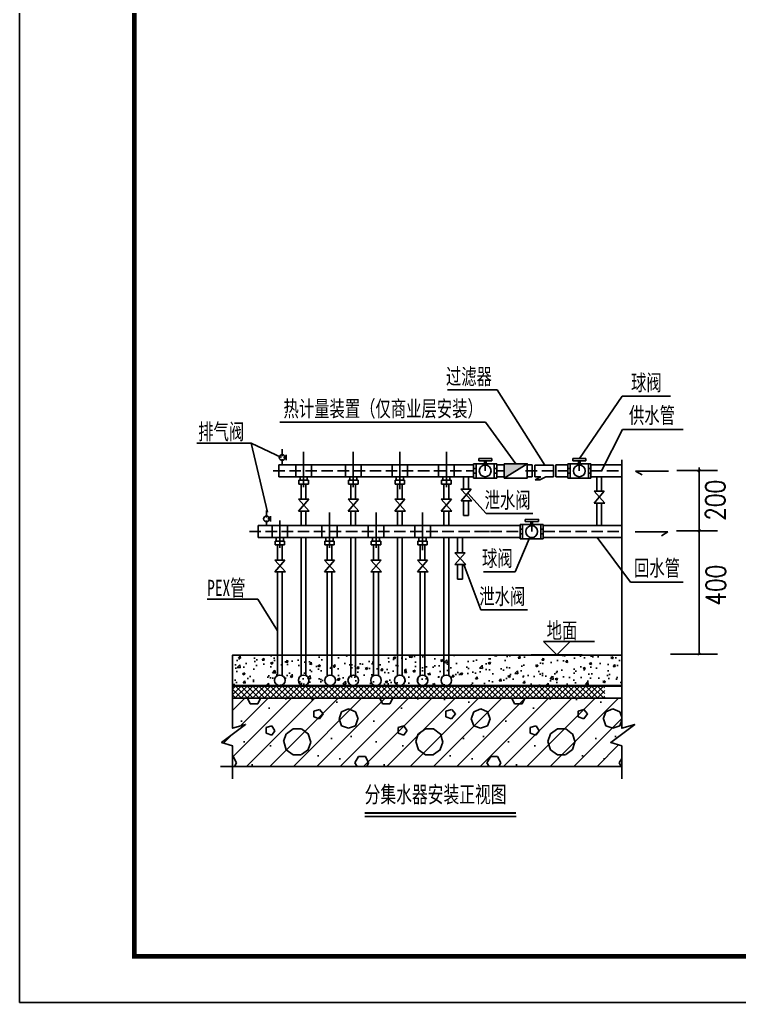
# Model space of a CAD drawing. Extents: x 57238 to 116638, y 270298 to 359907.
# Drawn here: x 57238 to 72915, y 270298 to 291692 of the extents above; entities that cross this region are included whole.
import ezdxf

# ---------------------------------------------------------------- set-up
doc = ezdxf.new("R2010")
doc.units = 0
doc.header["$LTSCALE"] = 1000
doc.header["$MEASUREMENT"] = 0
doc.linetypes.add('CONTINOUS', pattern=[0])
doc.linetypes.add('DASH', pattern=[0.35, 0.25, -0.1])
for name, color, linetype in [('TEL_TEXT', 7, 'Continuous'), ('TH_TITLE', 7, 'Continuous'), ('TK', 126, 'Continuous'), ('地暖层', 1, 'Continuous'), ('标注', 4, 'Continuous')]:
    doc.layers.add(name, color=color, linetype=linetype)
doc.styles.add('DIM_FONT', font='SIMPLEX', dxfattribs={"width": 0.7, "bigfont": 'GBCBIG'})
doc.styles.add('ST64F', font='simhei.ttf', dxfattribs={"height": 600})

# ---------------------------------------------------------------- blocks, each defined once
blk = doc.blocks.new('给排水-BGAO')
at = {"color": 1, "linetype": 'CONTINOUS'}
for p, q in [((2.320765243997243, 2.5), (11.92076524399738, 2.5)), ((9.569912325431801, 0), (0, 0))]:
    blk.add_line(p, q, dxfattribs=at)
at = {"color": 1, "linetype": 'Continuous'}
for q in [(2.320765243997243, 2.5), (7.320765243997243, 2.5)]:
    blk.add_line((4.820765243997243, 0), q, dxfattribs=at)
blk = doc.blocks.new('fefefew')
h = blk.add_hatch()
h.set_pattern_fill('AN33C', color=256, scale=719.6365471357617, style=0)
h.set_pattern_definition([(49.99999999999999, (1182591.440156215, 64187.87486357469), (516.1666412047721, -45.15872974427199), [53.97274103518212, -593.7001513870032]), (355, (1182591.440156215, 64187.87486357469), (-99.85053063174145, 541.3049498785575), [43.1781928281457, -474.9601211096027]), (100.4513999999999, (1182634.454041627, 64184.1116393932), (416.3164939423228, 496.1458915076054), [45.86977024537695, -504.5674885311483]), (46.1842, (1182591.440156215, 64331.80217300187), (768.0256631945083, -119.1135319570492), [80.9591115527732, -890.550227080505]), (96.63559999999998, (1182655.4422883, 64321.87600517896), (672.6174421576379, 701.0108211180335), [68.80465752697354, -756.8511118977681]), (351.1842, (1182591.440156215, 64331.80217300187), (672.6168949351584, 701.0113464706196), [64.76728924221858, -712.4401816644042]), (21, (1182663.403810928, 64295.82034564501), (429.556129947516, -289.739268290035), [53.97274103518169, -593.7001513869966]), (326.0000000000001, (1182663.403810928, 64295.82034564501), (175.0986053292389, 521.8444745728592), [43.17819282814569, -474.9601211096026]), (71.4514, (1182699.200139731, 64271.67538375215), (604.654911257717, 232.1047329983322), [45.8697702453774, -504.5674885311553]), (37.49999999999999, (1182591.440156215, 64187.87486357469), (8.750676294205466, 239.5625835338819), [0, -469.2030287325167, 0, -482.1564865809603, 0, -476.7592124774421]), (7.499999999999998, (1182591.440156215, 64187.87486357469), (189.3144535814698, 283.8330824889266), [0, -274.901161005861, 0, -458.4084805254802, 0, -181.7082281517798]), (327.5, (1182430.961206204, 64187.87486357469), (384.158134750713, -16.23131001601903), [0, -179.9091367839404, 0, -561.316506765894, 0, -744.8238262855133]), (317.5, (1182358.99755149, 64187.87486357469), (419.6820812428863, 72.03920383671549), [0, -233.8818778191225, 0, -372.7717314163246, 0, -528.9328621447848])])
h.paths.add_polyline_path([(1404768.148439807, 206149.8514356553), (1413245.737471191, 206149.8514356553), (1413245.737471191, 206814.9649146303), (1404768.148439807, 206814.9649146303)])
h = blk.add_hatch()
h.set_pattern_fill('ANSI37', color=256, scale=719.6365471357617, style=0)
h.set_pattern_definition([(45, (1494759.504352826, 248049.998661536), (-63.60748530867119, 63.60748530867119), []), (135, (1494759.504352826, 248049.998661536), (-63.60748530867121, -63.60748530867117), [])])
h.paths.add_polyline_path([(1404768.148439807, 205875.1465525852), (1412875.671609543, 205875.1465525852), (1412875.671609543, 206139.0718908679), (1404768.148439807, 206139.0718908679)])
h = blk.add_hatch()
h.set_pattern_fill('AN32C', color=256, scale=2878.546188543047, angle=-1.272221872585407e-14, style=0)
h.set_pattern_definition([(360, (1427891.886053736, 217659.5054828988), (1439.273094271524, 2878.546188543046), [0, -2878.546188543047]), (360, (1426207.936533438, 217270.9017474458), (1439.273094271524, 2878.546188543046), [0, -2878.546188543047]), (360, (1427143.464044715, 217242.1162855599), (1439.273094271524, 2878.546188543046), [0, -2878.546188543047]), (360, (1428165.347941648, 218091.2874111805), (1439.273094271524, 2878.546188543046), [0, -2878.546188543047]), (360, (1426970.751273402, 217098.188976133), (1439.273094271524, 2878.546188543046), [0, -2878.546188543047]), (360, (1428453.202560502, 219904.7715099624), (1439.273094271524, 2878.546188543046), [0, -2878.546188543047]), (360, (1427575.245972996, 219674.4878148788), (1439.273094271524, 2878.546188543046), [0, -2878.546188543047]), (360, (1428035.813363163, 219314.6695413107), (1439.273094271524, 2878.546188543046), [0, -2878.546188543047]), (360, (1425689.7982195, 219257.0986175399), (1439.273094271524, 2878.546188543046), [0, -2878.546188543047]), (360, (1427100.285851886, 219127.5640390559), (1439.273094271524, 2878.546188543046), [0, -2878.546188543047]), (360, (1426553.362076063, 218393.5347609773), (1439.273094271524, 2878.546188543046), [0, -2878.546188543047]), (360, (1426582.147537949, 217314.0799402736), (1439.273094271524, 2878.546188543046), [0, -2878.546188543047]), (360, (1427661.602358653, 217198.9380927321), (1439.273094271524, 2878.546188543046), [0, -2878.546188543047]), (360, (1428453.202560502, 218465.4984156906), (1439.273094271524, 2878.546188543046), [0, -2878.546188543047]), (360, (1425761.761874214, 218019.3237564668), (1439.273094271524, 2878.546188543046), [0, -2878.546188543047]), (360, (1426006.43830024, 218508.6766085189), (1439.273094271524, 2878.546188543046), [0, -2878.546188543047]), (360, (1427129.071313772, 218307.1783753207), (1439.273094271524, 2878.546188543046), [0, -2878.546188543047]), (360, (1426726.074847376, 217889.7891779819), (1439.273094271524, 2878.546188543046), [0, -2878.546188543047]), (360, (1426495.791152292, 218839.7094202011), (1439.273094271524, 2878.546188543046), [0, -2878.546188543047]), (360, (1426855.60942586, 219919.1642409048), (1439.273094271524, 2878.546188543046), [0, -2878.546188543047]), (360, (1425876.903721756, 217414.8290568727), (1439.273094271524, 2878.546188543046), [0, -2878.546188543047]), (360, (1427460.104125454, 219329.0622722537), (1439.273094271524, 2878.546188543046), [0, -2878.546188543047]), (360, (1426121.580147782, 219372.240465082), (1439.273094271524, 2878.546188543046), [0, -2878.546188543047]), (360, (1425891.296452699, 219746.4514695925), (1439.273094271524, 2878.546188543046), [0, -2878.546188543047]), (130.6012939999999, (1428276.377584461, 219003.5124002096), (-7196.365404355378, 8635.63861795532), [126.3756331116667, -52951.39254783969]), (18.43494879999996, (1428070.767146534, 219058.3418541618), (7196.365472126043, 2878.546176408), [130.0394754859075, -18075.48507755882]), (90, (1428070.767146534, 218934.9755971625), (1439.273094271525, 2878.546188543046), [123.3662569988557, -5633.725947374465]), (161.565051, (1428194.133403533, 218893.8534923063), (-7196.365534900121, 2878.54598306176), [130.039475485903, -18075.48507755823]), (53.1301023, (1428194.133403533, 218893.8534923063), (1439.273096992327, 2878.546187182645), [137.0736348795407, -14255.65716390838]), (135, (1428303.792311437, 217427.165930127), (-1439.273275045935, 2878.546000523197), [116.3108251488892, -8025.447223127973]), (44.99999999999999, (1428139.303949582, 217427.165930127), (1439.273091856379, 2878.546183712754), [116.3108251488892, -8025.447223127973]), (135, (1428221.548130509, 217344.9215477018), (-1439.273275045935, 2878.546000523197), [116.3108251488892, -8025.447223127973]), (44.99999999999999, (1428221.548130509, 217344.9215477018), (1439.273091856379, 2878.546183712754), [116.3108251488892, -8025.447223127973]), (116.5650509999999, (1426919.348786259, 219359.903850896), (-0.0002139256619051555, 5757.09225479076), [153.2529642996351, -3065.059285992678]), (180, (1426850.812040783, 219496.9774569904), (-1439.273094271523, 2878.546188543046), [164.4883618554489, -2714.05771154575]), (63.43494879999997, (1426617.786818309, 219359.903850896), (2.303209587066919e-06, 5757.092370650009), [153.2529642996371, -3065.059285992741]), (116.5650509999999, (1426686.323563786, 219222.8302160173), (-0.0002139256619051555, 5757.09225479076), [153.2529642996351, -3065.059285992678]), (360, (1426686.323563786, 219222.8302160173), (1439.273094271524, 2878.546188543046), [164.4883618554489, -2714.05771154575]), (63.43494879999997, (1426850.812040783, 219222.8302160173), (2.303209587066919e-06, 5757.092370650009), [153.2529642996371, -3065.059285992741]), (107.102728, (1428002.230314702, 218386.6812303571), (-4317.819127618015, 14392.73099803415), [186.4402990165809, -78118.48157462326]), (143.972626, (1427947.40086075, 218564.8767973811), (-27346.1884832766, 20149.82332521324), [186.4402990165875, -38966.01906899684]), (180, (1427796.619876775, 218674.535705284), (-1439.273094271523, 2878.546188543046), [178.1957109506721, -2700.350362450527]), (36.02737329999994, (1427467.64318185, 218564.8767973811), (27346.18862786839, 20149.82313079554), [186.4402990165876, -38966.01906899685]), (71.56505109999996, (1427412.813727898, 218400.3885794521), (4317.819311049463, 14392.73093614026), [173.3859481242354, -18032.13848977864]), (107.102728, (1427467.64318185, 218222.1927533599), (-4317.819127618015, 14392.73099803415), [186.4402990165809, -78118.48157462326]), (143.972626, (1427618.424165824, 218112.5339605978), (-27346.1884832766, 20149.82332521324), [186.4402990165875, -38966.01906899684]), (360, (1427618.424165824, 218112.5339605978), (1439.273094271524, 2878.546188543046), [178.1957109506721, -2700.350362450527]), (36.02737329999994, (1427796.619876775, 218112.5339605978), (27346.18862786839, 20149.82313079554), [186.4402990165876, -38966.01906899685]), (71.56505109999996, (1427947.40086075, 218222.1927533599), (4317.819311049463, 14392.73093614026), [173.3859481242354, -18032.13848977864]), (150.255118, (1428029.645041678, 219730.0026218926), (-4317.819293034061, 2878.546152873155), [110.512281706688, -23097.06889168014]), (90, (1427933.693511655, 219675.1731967262), (1439.273094271525, 2878.546188543046), [109.6589079036326, -5647.433296469688]), (29.7448813, (1427933.693511655, 219675.1731967262), (4317.819285357376, 2878.546175099376), [110.5122817066852, -23097.06889167969]), (116.5650509999999, (1427357.984273946, 217687.6055629367), (-0.0002139256619051555, 5757.09225479076), [153.2529642996351, -3065.059285992678]), (168.690067, (1427289.447470899, 217824.6793417439), (-12953.45787216697, 2878.546119133899), [139.7882190771844, -29215.73545550913]), (41.18592509999996, (1427042.714928116, 217756.1425962678), (35981.82724709609, 31664.00789187454), [145.7112596420363, -61053.01761730055]), (90, (1427042.714928116, 217619.0688174611), (1439.273094271525, 2878.546188543046), [137.0736348795407, -5620.01859827924]), (138.814074, (1427152.373836019, 217523.1173737941), (-35981.82682554045, 31664.00837042269), [145.71125964204, -61053.01761730196]), (16.69924419999997, (1427152.373836019, 217523.1173737941), (47496.01202933415, 14392.73087468049), [143.1090826730544, -59962.6991632811]), (60.94539589999997, (1427289.447470899, 217564.2394210801), (1439.273099771694, 2878.546179856236), [141.1259370619241, -59131.7665063132]), (109.9831059999999, (1426151.736373362, 218893.8534923063), (-7196.36550994036, 20149.82329803748), [160.4405789905789, -67224.59761716743]), (155.556045, (1426096.906976982, 219044.6345050663), (-18710.55031432107, 8635.638394154998), [165.6266829457046, -69397.58334943614]), (24.44395469999999, (1425795.345009032, 219044.6345050663), (18710.5502523336, 8635.63853203464), [165.6266829457038, -69397.58334943574]), (70.01689339999996, (1425740.515612651, 218893.8534923063), (7196.365504529722, 20149.82330137517), [160.4405789905816, -67224.59761716878]), (109.9831059999999, (1425795.345009032, 218743.0725083307), (-7196.36550994036, 20149.82329803748), [160.4405789905789, -67224.59761716743]), (160.016893, (1425946.126136934, 218688.2430543794), (-7196.36550714842, 2878.546068886084), [160.4405789905816, -33532.07804412898]), (19.98310649999997, (1425946.126136934, 218688.2430543794), (7196.365463407853, 2878.546195452655), [160.4405789905816, -33532.07804412898]), (70.01689339999996, (1426096.906976982, 218743.0725083307), (7196.365504529722, 20149.82330137517), [160.4405789905816, -67224.59761716878]), (122.005383, (1427220.910639066, 218633.4136004273), (-1439.273292514446, 2878.546049733709), [129.315002981175, -27026.83539278188]), (18.43494879999996, (1427029.007579021, 218701.9504322598), (7196.365472126043, 2878.546176408), [130.0394754859075, -18075.48507755882]), (90, (1427029.007579021, 218578.5841464756), (1439.273094271525, 2878.546188543046), [123.3662569988557, -5633.725947374465]), (161.565051, (1427152.373836019, 218537.4620704043), (-7196.365534900121, 2878.54598306176), [130.039475485903, -18075.48507755823]), (54.46232219999996, (1427152.373836019, 218537.4620704043), (10074.91165366849, 14392.73093286707), [117.9151828670737, -49406.46579519585]), (116.5650509999999, (1426384.761595836, 217934.338134506), (-0.0002139256619051555, 5757.09225479076), [153.2529642996351, -3065.059285992678]), (180, (1426316.22485036, 218071.4119133127), (-1439.273094271523, 2878.546188543046), [150.780983974764, -2727.765060640974]), (59.0362434, (1426083.199627886, 217934.338134506), (1439.273098956509, 2878.546174571434), [159.8539600628184, -33409.47212632036]), (120.963756, (1426165.443722458, 217797.2646435529), (-1439.273290962413, 2878.546056353488), [159.8539600628183, -33409.47212632035]), (360, (1426165.443722458, 217797.2646435529), (1439.273094271524, 2878.546188543046), [150.780983974764, -2727.765060640974]), (63.43494879999997, (1426316.22485036, 217797.2646435529), (2.303209587066919e-06, 5757.092370650009), [153.2529642996371, -3065.059285992741])])
h.paths.add_polyline_path([(1404768.148439807, 205875.1465525856), (1413245.737471191, 205875.1465525856), (1413245.737471191, 205222.9180432321), (1413530.382963168, 205306.0026137837), (1413008.574287899, 204913.020704124), (1413245.737471191, 204835.3148459153), (1413245.737471191, 204387.4957534488), (1404768.148439807, 204387.4957534488), (1404768.148439807, 204835.3148459153), (1404530.985256514, 204913.020704124), (1405052.793931783, 205306.0026137837), (1404768.148439807, 205222.9180432321)])
h = blk.add_hatch()
h.set_pattern_fill('ANSI31', color=256, scale=2878.546188543047, angle=-1.272221872585407e-14, style=0)
h.set_pattern_definition([(44.99999999999999, (1427042.714928116, 218537.4620704043), (-254.4299412346848, 254.4299412346848), [])])
h.paths.add_polyline_path([(1404768.148439807, 205875.1465525856), (1413245.737471191, 205875.1465525856), (1413245.737471191, 205222.9180432321), (1413530.382963168, 205306.0026137837), (1413008.574287899, 204913.020704124), (1413245.737471191, 204835.3148459153), (1413245.737471191, 204387.4957534488), (1404768.148439807, 204387.4957534488), (1404768.148439807, 204835.3148459153), (1404530.985256514, 204913.020704124), (1405052.793931783, 205306.0026137837), (1404768.148439807, 205222.9180432321)])
at = {"layer": '地暖层'}
blk.add_hatch(color=2, dxfattribs=at).paths.add_polyline_path([(1410686.43382679, 210669.4091275827), (1411187.991760176, 210980.2921159455), (1410686.43382679, 210980.2921159455)])
for p, q in [((1410535.521655109, 212585.9080522778), (1409452.177251877, 212585.9080522778)), ((1410535.521655109, 212585.9080522778), (1411573.239383901, 210948.1528066728)), ((1413252.82478967, 212452.9424143402), (1412325.463288571, 211091.384890651)), ((1414311.040878571, 212452.9424143402), (1413252.82478967, 212452.9424143402)), ((1410277.029106107, 211885.6976012074), (1405797.134148013, 211885.6976012074)), ((1410277.029106107, 211885.6976012074), (1410937.212793483, 210980.2921159457)), ((1412808.191597127, 210824.8506217646), (1413259.925720206, 211729.2956033762)), ((1413259.925720206, 211729.2956033762), (1414586.759757913, 211729.2956033762)), ((1403992.908760687, 211430.4816066142), (1405176.016353885, 211430.4816066142)), ((1405176.016353885, 211430.4816066142), (1405529.032752252, 209928.5238224211)), ((1405176.016353885, 211430.4816066142), (1405836.60115298, 211117.9292509654)), ((1405850.043819483, 211299.5827526877), (1405850.043819483, 211145.0032502297)), ((1405937.71149149, 211172.9435894458), (1405937.71149149, 211054.8627363684)), ((1406317.042297312, 210471.5404774217), (1406317.042297312, 211241.8677194729)), ((1407398.086075508, 210471.5404774217), (1407398.086075508, 211241.8677194729)), ((1408411.979128226, 210471.5404774217), (1408411.979128226, 211241.8677194729)), ((1409425.872180938, 210471.5404774217), (1409425.872180938, 211241.8677194729)), ((1405780.772926027, 210954.3852002489), (1405780.772926027, 210695.3160432799)), ((1405780.772926027, 210954.3852002489), (1410021.107562436, 210954.3852002489)), ((1405850.043819483, 211083.0081267863), (1405850.043819483, 210960.4356741238)), ((1405937.71149149, 211113.9025901392), (1405880.315449311, 211113.9025901392)), ((1406147.408240636, 210694.1874379978), (1406147.408240636, 210954.3852002489)), ((1406486.676353987, 210694.1874379978), (1406486.676353987, 210954.3852002489)), ((1407228.452018833, 210694.1874379978), (1407228.452018833, 210954.3852002489)), ((1407567.720132184, 210694.1874379978), (1407567.720132184, 210954.3852002489)), ((1408242.345071551, 210694.1874379978), (1408242.345071551, 210954.3852002489)), ((1408581.613184902, 210694.1874379978), (1408581.613184902, 210954.3852002489)), ((1409256.238124263, 210694.1874379978), (1409256.238124263, 210954.3852002489)), ((1409595.506237614, 210694.1874379978), (1409595.506237614, 210954.3852002489)), ((1410019.402376113, 210954.3852002489), (1410021.107562436, 210954.3852002489)), ((1410021.107562436, 210980.2171742842), (1410522.665495822, 210980.2171742842)), ((1410021.107562436, 210669.3341859214), (1410021.107562436, 210980.2171742842)), ((1410072.921393829, 210669.3341859214), (1410072.921393829, 210980.2171742842)), ((1410132.16324552, 211042.3213098313), (1410132.16324552, 211091.384890651)), ((1410132.16324552, 211091.384890651), (1410416.956524139, 211091.384890651)), ((1410416.956524139, 211042.3213098313), (1410132.16324552, 211042.3213098313)), ((1410254.802098531, 210952.400505276), (1410254.802098531, 211042.3213098313)), ((1410271.886529128, 210824.8506217646), (1410271.886529128, 211042.3213098313)), ((1410291.106513551, 210952.0964009933), (1410291.106513551, 211042.3213098313)), ((1410416.956524139, 211091.384890651), (1410416.956524139, 211042.3213098313)), ((1410470.851664428, 210669.3341859214), (1410470.851664428, 210980.2171742842)), ((1410522.665495822, 210669.3341859214), (1410522.665495822, 210980.2171742842)), ((1410522.665495822, 210954.3852002489), (1410686.43382679, 210954.3852002489)), ((1411187.991760176, 210954.3852002489), (1411296.384250137, 210954.3852002487)), ((1411296.384250136, 210954.3852002489), (1411296.384250137, 210695.3160432802)), ((1411809.193135777, 210695.3160432799), (1411809.193135777, 210954.3852002489)), ((1411809.193135777, 210954.3852002489), (1412072.010966177, 210954.3852002489)), ((1412070.305779855, 210954.3852002489), (1412072.010966177, 210954.3852002489)), ((1412072.010966177, 210980.2171742842), (1412573.568899563, 210980.2171742842)), ((1412072.010966177, 210669.3341859214), (1412072.010966177, 210980.2171742842)), ((1412123.824797571, 210669.3341859214), (1412123.824797571, 210980.2171742842)), ((1412183.066649262, 211042.3213098313), (1412183.066649262, 211091.384890651)), ((1412183.066649262, 211091.384890651), (1412467.85992788, 211091.384890651)), ((1412467.85992788, 211042.3213098313), (1412183.066649262, 211042.3213098313)), ((1412305.705502273, 210952.400505276), (1412305.705502273, 211042.3213098313)), ((1412322.78993287, 210824.8506217646), (1412322.78993287, 211042.3213098313)), ((1412342.009917293, 210952.0964009933), (1412342.009917293, 211042.3213098313)), ((1412467.85992788, 211091.384890651), (1412467.85992788, 211042.3213098313)), ((1412521.75506817, 210669.3341859214), (1412521.75506817, 210980.2171742842)), ((1412573.568899563, 210669.3341859214), (1412573.568899563, 210980.2171742842)), ((1412573.568899563, 210954.3852002489), (1413245.737471191, 210954.3852002489)), ((1413245.737471191, 211063.7106833689), (1413245.737471191, 205222.9180432321)), ((1406317.042297312, 210535.7505116731), (1406317.042297312, 210824.8506217646)), ((1407398.086075508, 210535.7505116731), (1407398.086075508, 210824.8506217646)), ((1408411.979128226, 210429.0314756379), (1408411.979128226, 210824.8506217646)), ((1410019.402376113, 210824.8506217646), (1410021.107562436, 210824.8506217646)), ((1410021.107562436, 210876.5895114966), (1410072.921393829, 210876.5895114966)), ((1410021.107562436, 210772.9618487091), (1410072.921393829, 210772.9618487091)), ((1410470.851664428, 210876.5895114966), (1410522.665495822, 210876.5895114966)), ((1410470.851664428, 210772.9618487091), (1410522.665495822, 210772.9618487091)), ((1411187.991760176, 210824.8506217646), (1411376.127443212, 210824.8506217646)), ((1411350.857938397, 210948.1528066728), (1411350.857938397, 210697.869773618)), ((1411758.610406533, 210948.1528066728), (1411350.857938397, 210948.1528066728)), ((1411758.610406533, 210697.869773618), (1411758.610406533, 210948.1528066728)), ((1412070.305779855, 210824.8506217646), (1412072.010966177, 210824.8506217646)), ((1412072.010966177, 210876.5895114966), (1412123.824797571, 210876.5895114966)), ((1412072.010966177, 210772.9618487091), (1412123.824797571, 210772.9618487091)), ((1412521.75506817, 210876.5895114966), (1412573.568899563, 210876.5895114966)), ((1412521.75506817, 210772.9618487091), (1412573.568899563, 210772.9618487091)), ((1413546.0641309, 210820.4157150123), (1413903.989213742, 210820.4157150123)), ((1414261.914296583, 210820.4157150123), (1413546.0641309, 210820.4157150123)), ((1413546.0641309, 210820.4157150123), (1413725.026672321, 210820.4157150123)), ((1413546.0641309, 210820.4157150123), (1413689.234172271, 210736.7802521303)), ((1415330.76370796, 210830.3531770018), (1414443.946552732, 210830.3531770018)), ((1414930.212268111, 210897.8740258013), (1414930.212268111, 206836.1605096879)), ((1405780.772926027, 210695.3160432799), (1410021.107562436, 210695.3160432799)), ((1406213.414634524, 210620.4740191997), (1406420.6699601, 210620.4740191997)), ((1406213.414634524, 210535.7505116731), (1406213.414634524, 210620.4740191997)), ((1406213.414634524, 210535.7505116731), (1406420.6699601, 210535.7505116731)), ((1406239.321550221, 210620.4740191997), (1406239.321550221, 210695.3160432799)), ((1406265.228465918, 210205.9902953225), (1406265.228465918, 210535.7505116731)), ((1406368.856128705, 210205.9902953225), (1406368.856128705, 210535.7505116731)), ((1406394.763044402, 210620.4740191997), (1406394.763044402, 210695.3160432799)), ((1406420.6699601, 210535.7505116731), (1406420.6699601, 210620.4740191997)), ((1407294.458412721, 210620.4740191997), (1407501.713738296, 210620.4740191997)), ((1407294.458412721, 210535.7505116731), (1407294.458412721, 210620.4740191997)), ((1407294.458412721, 210535.7505116731), (1407501.713738296, 210535.7505116731)), ((1407320.365328417, 210620.4740191997), (1407320.365328417, 210695.3160432799)), ((1407346.272244114, 210205.9902953225), (1407346.272244114, 210535.7505116731)), ((1407449.899906902, 210205.9902953225), (1407449.899906902, 210535.7505116731)), ((1407475.806822599, 210620.4740191997), (1407475.806822599, 210695.3160432799)), ((1407501.713738296, 210535.7505116731), (1407501.713738296, 210620.4740191997)), ((1408308.351465439, 210535.7505116731), (1408308.351465439, 210620.4740191997)), ((1408308.351465439, 210620.4740191997), (1408515.606791014, 210620.4740191997)), ((1408308.351465439, 210535.7505116731), (1408515.606791014, 210535.7505116731)), ((1408334.258381136, 210620.4740191997), (1408334.258381136, 210695.3160432799)), ((1408360.165296833, 210205.9902953225), (1408360.165296833, 210535.7505116731)), ((1408463.79295962, 210205.9902953225), (1408463.79295962, 210535.7505116731)), ((1408489.699875317, 210620.4740191997), (1408489.699875317, 210695.3160432799)), ((1408515.606791014, 210535.7505116731), (1408515.606791014, 210620.4740191997)), ((1409322.244518151, 210535.7505116731), (1409322.244518151, 210620.4740191997)), ((1409322.244518151, 210620.4740191997), (1409529.499843726, 210620.4740191997)), ((1409322.244518151, 210535.7505116731), (1409529.499843726, 210535.7505116731)), ((1409348.151433848, 210620.4740191997), (1409348.151433848, 210695.3160432799)), ((1409374.058349544, 210205.9902953225), (1409374.058349544, 210535.7505116731)), ((1409477.686012332, 210205.9902953225), (1409477.686012332, 210535.7505116731)), ((1409503.592928029, 210620.4740191997), (1409503.592928029, 210695.3160432799)), ((1409529.499843726, 210535.7505116731), (1409529.499843726, 210620.4740191997)), ((1409803.17775271, 210427.8589601899), (1409803.17775271, 210695.3160432799)), ((1409906.805415498, 210427.8589601899), (1409906.805415498, 210695.3160432799)), ((1410019.402376113, 210695.3160432799), (1410021.107562436, 210695.3160432799)), ((1410021.107562436, 210669.3341859214), (1410522.665495822, 210669.3341859214)), ((1410522.665495822, 210695.3160432799), (1410686.43382679, 210695.3160432799)), ((1411187.991760176, 210695.3160432799), (1411296.384250137, 210695.3160432802)), ((1411350.857938397, 210697.869773618), (1411487.30082912, 210697.869773618)), ((1411487.30082912, 210697.869773618), (1411358.568528941, 210628.120518108)), ((1411358.568528941, 210628.120518108), (1411463.643178235, 210628.120518108)), ((1411463.643178235, 210628.120518108), (1411592.375478413, 210697.869773618)), ((1411591.694216644, 210697.869773618), (1411757.929144764, 210697.869773618)), ((1411809.193135777, 210695.3160432799), (1412072.010966177, 210695.3160432799)), ((1412070.305779855, 210695.3160432799), (1412072.010966177, 210695.3160432799)), ((1412072.010966177, 210669.3341859214), (1412573.568899563, 210669.3341859214)), ((1412573.568899563, 210695.3160432799), (1413245.737471191, 210695.3160432799)), ((1412704.563934339, 210380.3500380859), (1412704.563934339, 210695.3160432799)), ((1412808.191597127, 210380.3500380859), (1412808.191597127, 210695.3160432799)), ((1409978.22928699, 210169.0696886977), (1409745.041112662, 210427.8589601899)), ((1409745.041112662, 210427.8589601899), (1409965.891308105, 210427.8589601899)), ((1409965.891308105, 210427.8589601899), (1409745.657947644, 210169.0696886977)), ((1412879.61546862, 210121.5607665939), (1412646.427294291, 210380.3500380859)), ((1412646.427294291, 210380.3500380859), (1412867.277489735, 210380.3500380859)), ((1412867.277489735, 210380.3500380859), (1412647.044129273, 210121.5607665939)), ((1406440.280000198, 209947.2010238302), (1406207.09182587, 210205.9902953225)), ((1406207.09182587, 210205.9902953225), (1406427.942021313, 210205.9902953225)), ((1406427.942021313, 210205.9902953225), (1406207.708660852, 209947.2010238302)), ((1407521.323778394, 209947.2010238302), (1407288.135604066, 210205.9902953225)), ((1407288.135604066, 210205.9902953225), (1407508.98579951, 210205.9902953225)), ((1407508.98579951, 210205.9902953225), (1407288.752439048, 209947.2010238302)), ((1408535.216831113, 209947.2010238302), (1408302.028656784, 210205.9902953225)), ((1408302.028656784, 210205.9902953225), (1408522.878852228, 210205.9902953225)), ((1408522.878852228, 210205.9902953225), (1408302.645491767, 209947.2010238302)), ((1409549.109883825, 209947.2010238302), (1409315.921709496, 210205.9902953225)), ((1409315.921709496, 210205.9902953225), (1409536.77190494, 210205.9902953225)), ((1409536.77190494, 210205.9902953225), (1409316.538544478, 209947.2010238302)), ((1409745.657947644, 210169.0696886977), (1409978.22928699, 210169.0696886977)), ((1409803.17775271, 209853.9393009859), (1409803.17775271, 210169.0696886977)), ((1409906.805415498, 209853.9393009859), (1409906.805415498, 210169.0696886977)), ((1412647.044129273, 210121.5607665939), (1412879.61546862, 210121.5607665939)), ((1412704.563934339, 209632.0706361182), (1412704.563934339, 210121.5607665939)), ((1412808.191597127, 209632.0706361182), (1412808.191597127, 210121.5607665939)), ((1405509.275573153, 209964.3407495621), (1405509.275573153, 209809.7612471046)), ((1406207.708660852, 209947.2010238302), (1406440.280000198, 209947.2010238302)), ((1406265.228465918, 209632.0706361182), (1406265.228465918, 209947.2010238302)), ((1406368.856128705, 209632.0706361182), (1406368.856128705, 209947.2010238302)), ((1406879.947761571, 209149.2259132912), (1406879.947761571, 209919.553155342)), ((1407288.752439048, 209947.2010238302), (1407521.323778394, 209947.2010238302)), ((1407346.272244114, 209632.0706361182), (1407346.272244114, 209947.2010238302)), ((1407449.899906902, 209632.0706361182), (1407449.899906902, 209947.2010238302)), ((1407893.840814289, 209149.2259132912), (1407893.840814289, 209919.553155342)), ((1408302.645491767, 209947.2010238302), (1408535.216831113, 209947.2010238302)), ((1408360.165296833, 209632.0706361182), (1408360.165296833, 209947.2010238302)), ((1408463.79295962, 209632.0706361182), (1408463.79295962, 209947.2010238302)), ((1408907.733867001, 209149.2259132912), (1408907.733867001, 209919.553155342)), ((1409316.538544478, 209947.2010238302), (1409549.109883825, 209947.2010238302)), ((1409374.058349544, 209632.0706361182), (1409374.058349544, 209947.2010238302)), ((1409477.686012332, 209632.0706361182), (1409477.686012332, 209947.2010238302)), ((1411309.204525965, 209894.4160054448), (1410294.940573944, 209894.4160054448)), ((1405509.275573153, 209747.7661236609), (1405509.275573153, 209625.1936709986)), ((1405596.94324516, 209778.6605870136), (1405539.547202982, 209778.6605870136)), ((1405596.94324516, 209837.7015863204), (1405596.94324516, 209719.620733243)), ((1405798.903983374, 209149.2259132912), (1405798.903983374, 209744.0061643469)), ((1409803.17775271, 209853.9393009859), (1409906.805415498, 209853.9393009859)), ((1411145.885759225, 209769.145355384), (1411430.679157276, 209771.4029224753)), ((1411145.885759225, 209720.0817745641), (1411145.885759225, 209769.145355384)), ((1411430.679157276, 209722.3393416552), (1411145.885759225, 209720.0817745641)), ((1411268.524731668, 209630.1608828067), (1411268.524731668, 209720.0817745641)), ((1411285.609162265, 209502.5360576346), (1411285.609162265, 209721.1893668001)), ((1411304.829146688, 209629.8567785242), (1411304.829146688, 209720.0817745641)), ((1411430.679157276, 209771.4029224753), (1411430.679157276, 209722.3393416552)), ((1405328.506587604, 209373.0014791494), (1405328.506587604, 209632.0706361182)), ((1411034.830195572, 209632.0706361182), (1405328.506587604, 209632.0706361182)), ((1405629.269926698, 209371.8728738679), (1405629.269926698, 209632.0706361182)), ((1405798.903983374, 209213.4359475433), (1405798.903983374, 209502.5360576339)), ((1405968.53804005, 209371.8728738679), (1405968.53804005, 209632.0706361182)), ((1406710.313704895, 209371.8728738679), (1406710.313704895, 209632.0706361182)), ((1406879.947761571, 209213.4359475433), (1406879.947761571, 209502.5360576339)), ((1407049.581818246, 209371.8728738679), (1407049.581818246, 209632.0706361182)), ((1407724.206757613, 209371.8728738679), (1407724.206757613, 209632.0706361182)), ((1407893.840814289, 209213.4359475433), (1407893.840814289, 209502.5360576339)), ((1408063.474870964, 209371.8728738679), (1408063.474870964, 209632.0706361182)), ((1408738.099810325, 209371.8728738679), (1408738.099810325, 209632.0706361182)), ((1408907.733867001, 209101.2123684365), (1408907.733867001, 209502.5360576339)), ((1409077.367923676, 209371.8728738679), (1409077.367923676, 209632.0706361182)), ((1409952.543952259, 209632.0706361182), (1411034.830195572, 209632.0706361182)), ((1410196.073351986, 209502.5360576339), (1410367.102435817, 209502.5360576339)), ((1411034.830195572, 209347.0945634526), (1411034.830195572, 209657.977551815)), ((1411034.830195572, 209657.977551815), (1411536.388128959, 209657.977551815)), ((1411034.830195572, 209554.3498890275), (1411086.644026966, 209554.3498890275)), ((1411034.830195572, 209450.7222262403), (1411086.644026966, 209450.7222262403)), ((1411086.644026966, 209347.0945634526), (1411086.644026966, 209657.977551815)), ((1411484.574297565, 209347.0945634526), (1411484.574297565, 209657.977551815)), ((1411484.574297565, 209554.3498890275), (1411536.388128959, 209554.3498890275)), ((1411484.574297565, 209450.7222262403), (1411536.388128959, 209450.7222262403)), ((1411536.388128959, 209347.0945634526), (1411536.388128959, 209657.977551815)), ((1411536.388128959, 209632.0706361182), (1413245.737471191, 209632.0706361182)), ((1412704.563934339, 209632.0706361182), (1412808.191597127, 209632.0706361182)), ((1413537.921860669, 209495.0623866598), (1414253.772026351, 209495.0623866598)), ((1414253.772026351, 209495.0623866598), (1413895.84694351, 209495.0623866598)), ((1414253.772026351, 209495.0623866598), (1414074.809484931, 209495.0623866598)), ((1414253.772026351, 209495.0623866598), (1414110.60198498, 209411.4269237785)), ((1415330.76370796, 209522.7983609215), (1414438.256862217, 209522.7983609215)), ((1405328.506587604, 209373.0014791494), (1411034.830195572, 209373.0014791494)), ((1405695.276320587, 209213.4359475433), (1405695.276320587, 209298.1594550692)), ((1405695.276320587, 209298.1594550692), (1405902.531646162, 209298.1594550692)), ((1405721.183236283, 209298.1594550692), (1405721.183236283, 209373.0014791494)), ((1405876.624730465, 209298.1594550692), (1405876.624730465, 209373.0014791494)), ((1405902.531646162, 209213.4359475433), (1405902.531646162, 209298.1594550692)), ((1406265.228465918, 206367.3104919129), (1406265.228465918, 209373.0014791494)), ((1406368.856128705, 206367.3104919149), (1406368.856128705, 209373.0014791494)), ((1406776.320098783, 209213.4359475433), (1406776.320098783, 209298.1594550692)), ((1406776.320098783, 209298.1594550692), (1406983.575424358, 209298.1594550692)), ((1406802.22701448, 209298.1594550692), (1406802.22701448, 209373.0014791494)), ((1406957.668508661, 209298.1594550692), (1406957.668508661, 209373.0014791494)), ((1406983.575424358, 209213.4359475433), (1406983.575424358, 209298.1594550692)), ((1407346.272244114, 206367.3104919129), (1407346.272244114, 209373.0014791494)), ((1407449.899906902, 206367.3104919149), (1407449.899906902, 209373.0014791494)), ((1407790.213151501, 209213.4359475433), (1407790.213151501, 209298.1594550692)), ((1407790.213151501, 209298.1594550692), (1407997.468477076, 209298.1594550692)), ((1407816.120067198, 209298.1594550692), (1407816.120067198, 209373.0014791494)), ((1407971.561561379, 209298.1594550692), (1407971.561561379, 209373.0014791494)), ((1407997.468477076, 209213.4359475433), (1407997.468477076, 209298.1594550692)), ((1408360.165296833, 206367.3104919129), (1408360.165296833, 209373.0014791494)), ((1408463.79295962, 206367.3104919149), (1408463.79295962, 209373.0014791494)), ((1408804.106204213, 209298.1594550692), (1409011.361529788, 209298.1594550692)), ((1408804.106204213, 209213.4359475433), (1408804.106204213, 209298.1594550692)), ((1408830.01311991, 209298.1594550692), (1408830.01311991, 209373.0014791494)), ((1408985.454614091, 209298.1594550692), (1408985.454614091, 209373.0014791494)), ((1409011.361529788, 209213.4359475433), (1409011.361529788, 209298.1594550692)), ((1409374.058349544, 206367.3104919129), (1409374.058349544, 209373.0014791494)), ((1409477.686012332, 206367.3104919149), (1409477.686012332, 209373.0014791494)), ((1409671.816861506, 209043.2412627985), (1409671.816861506, 209373.0014791494)), ((1409775.444524294, 209043.2412627985), (1409775.444524294, 209373.0014791494)), ((1410926.052505266, 208626.9246679997), (1411232.650546462, 209347.0945634526)), ((1411034.830195572, 209347.0945634526), (1411536.388128959, 209347.0945634526)), ((1411536.388128958, 209373.0014791494), (1413245.737471191, 209373.0014791494)), ((1413436.188189709, 208404.4483027084), (1412713.840005623, 209373.0014791494)), ((1405695.276320587, 209213.4359475433), (1405902.531646162, 209213.4359475433)), ((1405747.09015198, 208883.6757311922), (1405747.09015198, 209213.4359475433)), ((1405850.717814768, 208883.6757311922), (1405850.717814768, 209213.4359475433)), ((1406776.320098783, 209213.4359475433), (1406983.575424358, 209213.4359475433)), ((1406828.133930177, 208883.6757311922), (1406828.133930177, 209213.4359475433)), ((1406931.761592964, 208883.6757311922), (1406931.761592964, 209213.4359475433)), ((1407790.213151501, 209213.4359475433), (1407997.468477076, 209213.4359475433)), ((1407842.026982895, 208883.6757311922), (1407842.026982895, 209213.4359475433)), ((1407945.654645683, 208883.6757311922), (1407945.654645683, 209213.4359475433)), ((1408804.106204213, 209213.4359475433), (1409011.361529788, 209213.4359475433)), ((1408855.920035607, 208883.6757311922), (1408855.920035607, 209213.4359475433)), ((1408959.547698394, 208883.6757311922), (1408959.547698394, 209213.4359475433)), ((1409846.868395786, 208784.4519913062), (1409613.680221458, 209043.2412627985)), ((1409613.680221458, 209043.2412627985), (1409834.530416901, 209043.2412627985)), ((1409834.530416901, 209043.2412627985), (1409614.29705644, 208784.4519913062)), ((1405922.14168626, 208624.8864597004), (1405688.953511932, 208883.6757311927)), ((1405688.953511932, 208883.6757311927), (1405909.803707375, 208883.6757311927)), ((1405909.803707375, 208883.6757311927), (1405689.570346914, 208624.8864597004)), ((1405747.09015198, 208883.6757311927), (1405747.09015198, 208914.7056129024)), ((1405850.717814768, 208883.6757311927), (1405850.717814768, 208914.7056129024)), ((1407003.185464456, 208624.8864597004), (1406769.997290128, 208883.6757311927)), ((1406769.997290128, 208883.6757311927), (1406990.847485572, 208883.6757311927)), ((1406990.847485572, 208883.6757311927), (1406770.61412511, 208624.8864597004)), ((1406828.133930176, 208883.6757311926), (1406828.133930177, 208914.7056129024)), ((1406931.761592965, 208883.6757311927), (1406931.761592964, 208914.7056129024)), ((1408017.078517175, 208624.8864597004), (1407783.890342846, 208883.6757311927)), ((1407783.890342846, 208883.6757311927), (1408004.74053829, 208883.6757311927)), ((1408004.74053829, 208883.6757311927), (1407784.507177828, 208624.8864597004)), ((1407842.026982895, 208883.6757311927), (1407842.026982895, 208914.7056129024)), ((1407945.654645682, 208883.6757311927), (1407945.654645683, 208914.7056129024)), ((1409030.971569887, 208624.8864597004), (1408797.783395558, 208883.6757311927)), ((1408797.783395558, 208883.6757311927), (1409018.633591002, 208883.6757311927)), ((1409018.633591002, 208883.6757311927), (1408798.40023054, 208624.8864597004)), ((1408855.920035607, 208883.6757311926), (1408855.920035607, 208914.7056129024)), ((1408959.547698394, 208883.6757311927), (1408959.547698394, 208914.7056129024)), ((1405689.570346914, 208624.8864597004), (1405922.14168626, 208624.8864597004)), ((1405747.09015198, 206367.3104919124), (1405747.09015198, 208624.8864597004)), ((1405850.717814768, 206367.3104919166), (1405850.717814768, 208624.8864597004)), ((1406770.61412511, 208624.8864597004), (1407003.185464456, 208624.8864597004)), ((1406828.133930177, 206379.4398592167), (1406828.133930177, 208624.8864597004)), ((1406931.761592964, 206373.5668040552), (1406931.761592964, 208624.8864597004)), ((1407784.507177828, 208624.8864597004), (1408017.078517175, 208624.8864597004)), ((1407842.026982895, 206375.823183705), (1407842.026982895, 208624.8864597004)), ((1407945.654645683, 206352.4880201857), (1407945.654645683, 208624.8864597004)), ((1408798.40023054, 208624.8864597004), (1409030.971569887, 208624.8864597004)), ((1408855.920035607, 206367.3104919117), (1408855.920035607, 208624.8864597004)), ((1408959.547698394, 206367.3104919168), (1408959.547698394, 208624.8864597004)), ((1409614.29705644, 208784.4519913062), (1409846.868395786, 208784.4519913062)), ((1409671.816861506, 208469.3216035942), (1409671.816861506, 208784.4519913062)), ((1409775.444524294, 208469.3216035942), (1409775.444524294, 208784.4519913062)), ((1410926.052505266, 208626.9246679997), (1410237.902278013, 208626.9246679997)), ((1409671.816861506, 208469.3216035942), (1409775.444524294, 208469.3216035942)), ((1413436.188189709, 208404.4483027084), (1414587.522644994, 208404.4483027084)), ((1404213.772089478, 208030.3957885209), (1405322.414040093, 208030.3957885209)), ((1405322.414040093, 208030.3957885209), (1405747.09015198, 207339.8102780304)), ((1411192.632494406, 207797.0768581665), (1410178.368542384, 207797.0768581665)), ((1404768.148439807, 206814.9649146303), (1404768.148439807, 205222.9180432321)), ((1404771.503200659, 206814.9649146303), (1413248.502889766, 206814.9649146303)), ((1415330.76370796, 206833.3957531854), (1414307.97457009, 206833.3957531854)), ((1404768.148439807, 206149.8514356553), (1413245.737471191, 206149.8514356553)), ((1404768.148439807, 206139.0718908683), (1413245.737471191, 206139.0718908683)), ((1404768.148439807, 205875.1465525856), (1413245.737471191, 205875.1465525856)), ((1405052.793931783, 205306.0026137834), (1404530.985256514, 204913.020704124)), ((1404768.148439807, 205222.9180432321), (1405052.793931783, 205306.0026137834)), ((1413530.382963168, 205306.0026137834), (1413008.574287899, 204913.020704124)), ((1413245.703612812, 205222.9081603795), (1413530.382963168, 205306.0026137834)), ((1404530.985256514, 204913.020704124), (1404768.148439807, 204835.314845915)), ((1404768.148439807, 204835.314845915), (1404768.148439807, 204122.8585613375)), ((1413008.574287899, 204913.020704124), (1413245.737471191, 204835.314845915)), ((1413245.737471191, 204835.314845915), (1413245.737471191, 204122.8585613375)), ((1404507.430684384, 204387.4957534488), (1413245.737471191, 204387.4957534488)), ((1410949.839250479, 203303.8208371013), (1407647.58518937, 203303.8208371013))]:
    blk.add_line(p, q)
at = {"linetype": 'DASH'}
for p, q in [((1405656.280043825, 210824.8506217646), (1410021.107562436, 210824.8506217646)), ((1410522.665495822, 210824.8506217646), (1410686.43382679, 210824.8506217646)), ((1411152.401439149, 210824.8506217646), (1412072.010966177, 210824.8506217646)), ((1412573.568899563, 210824.8506217646), (1413245.737471191, 210824.8506217646)), ((1405138.141729887, 209502.5360576339), (1411034.830195572, 209502.5360576339)), ((1411536.388128959, 209502.5360576339), (1413245.737471191, 209502.5360576339))]:
    blk.add_line(p, q, dxfattribs=at)
for points, const_width in [([(1414901.831094179, 210801.9652066744), (1414959.771169232, 210859.919156548)], 25.53385611085225), ([(1414901.831094179, 209494.4103905939), (1414959.771169232, 209552.3643404672)], 25.53385611085225), ([(1414901.831094179, 206807.7725393601), (1414959.771169232, 206865.7264892336)], 25.53385611085225), ([(1410940.97575308, 203374.6930175806), (1407647.58518937, 203374.6930175806)], 46.05673901668875)]:
    blk.add_lwpolyline(points, dxfattribs=dict(const_width=const_width))
blk.add_lwpolyline([(1404768.148439807, 206149.8514356553), (1413245.737471191, 206149.8514356553), (1413245.737471191, 206814.9649146303), (1404768.148439807, 206814.9649146303)], close=True)
blk.add_lwpolyline([(1404768.148439807, 205875.1465525856), (1413245.737471191, 205875.1465525856), (1413245.737471191, 205222.9180432321), (1413530.382963168, 205306.0026137837), (1413008.574287899, 204913.020704124), (1413245.737471191, 204835.3148459153), (1413245.737471191, 204387.4957534488), (1404768.148439807, 204387.4957534488), (1404768.148439807, 204835.3148459153), (1404530.985256514, 204913.020704124), (1405052.793931783, 205306.0026137837), (1404768.148439807, 205222.9180432321), (1404768.148439807, 205875.1465525856)])
for centre, radius in [((1405849.309359012, 211114.0056885081), 62.01252340931783), ((1410271.886529128, 210824.775680103), 128.7632469660258), ((1412322.78993287, 210824.775680103), 128.7632469660258), ((1405508.541112683, 209778.763685383), 62.01252340931783), ((1411285.609162265, 209502.5360576339), 128.7632469660258), ((1405798.903983379, 206264.7537881544), 114.9023524988351), ((1406317.042297312, 206264.7537881544), 114.9023524988351), ((1406894.852540139, 206264.7537881544), 114.9023524988351), ((1407398.086075514, 206264.7537881544), 114.9023524988351), ((1407893.834084797, 206264.7537881544), 114.9023524988351), ((1408411.97912823, 206264.7537881544), 114.9023524988351), ((1408907.733867006, 206264.7537881544), 114.9023524988351), ((1409425.87218094, 206264.7537881544), 114.9023524988351)]:
    blk.add_circle(centre, radius)
at = {"layer": '地暖层', "color": 2}
for p, q in [((1411187.991760176, 210980.2921159457), (1410686.43382679, 210669.4091275831)), ((1410294.940573944, 209894.4160054448), (1409893.305746926, 210342.5659579892)), ((1410178.368542384, 207797.0768581665), (1409806.797616856, 208784.4519913062))]:
    blk.add_line(p, q, dxfattribs=at)
blk.add_lwpolyline([(1410686.43382679, 210980.2921159459), (1411187.991760176, 210980.2921159459), (1411187.991760176, 210669.4091275831), (1410686.43382679, 210669.4091275831)], close=True, dxfattribs=at)
at = {"layer": '标注', "xscale": 115.7728248662319, "yscale": 115.7728248662319, "zscale": 115.7728248662319, "rotation": 359.9999953942416}
blk.add_blockref('给排水-BGAO', (1411275.398733112, 206819.300403863), dxfattribs=at)
at = {"style": 'ST64F', "width": 0.7}
for s, p in [('过滤器', (1409416.747524654, 212705.5017080762)), ('球阀', (1413448.985636883, 212572.5360701381)), ('热计量装置（仅商业层安装）', (1405878.088384468, 212005.2912570057)), ('供水管', (1413404.129295856, 211859.5550174246)), ('排气阀', (1404020.990428023, 211504.1080365657)), ('泄水阀', (1410259.510846721, 210014.0096612432)), ('球阀', (1410202.472550791, 208746.5183237978)), ('回水管', (1413514.669897883, 208534.7077167566)), ('PEX管', (1404216.891581644, 208104.0222184722)), ('泄水阀', (1410142.938815161, 207916.6705139648)), ('地面', (1411611.129885274, 207175.9416719573))]:
    blk.add_text(s, height=349.8233215243286, dxfattribs=at).set_placement(p)
at = {"style": 'DIM_FONT', "width": 0.8}
for s, p in [('200', (1415500.758681228, 209739.8196339736)), ('400', (1415511.523788881, 207892.1241691896))]:
    blk.add_text(s, height=431.781928281457, rotation=90, dxfattribs=at).set_placement(p)
at = {"layer": 'TEL_TEXT', "style": 'ST64F', "width": 0.7}
blk.add_text('分集水器安装正视图', height=359.8182735678809, dxfattribs=at).set_placement((1407646.289482515, 203600.9029102284))
blk = doc.blocks.new('gfdyrte')
at = {"layer": 'TK'}
blk.add_lwpolyline([(301207.4996122021, -138465.000158964), (390307.4996122024, -138465.000158964), (390307.4996122024, -75465.0001589641), (301207.4996122021, -75465.0001589641)], close=True, dxfattribs=at)
at = {"layer": 'TK', "const_width": 150}
blk.add_lwpolyline([(304957.4996122021, -136965.000158964), (388807.4996122024, -136965.000158964), (388807.4996122024, -76965.00015896409), (304957.4996122021, -76965.00015896409)], close=True, dxfattribs=at)

msp = doc.modelspace()

# ---------------------------------------------------------------- linework, layer by layer
at = {"layer": 'TH_TITLE'}
msp.add_lwpolyline([(57237.82498853655, 270298.1198100033), (116637.8249885366, 270298.1198100033), (116637.8249885366, 312298.1198100033), (57237.82498853655, 312298.1198100033)], close=True, dxfattribs=at)
at = {"layer": 'TH_TITLE', "const_width": 100}
msp.add_lwpolyline([(59737.82498853655, 271298.1198100033), (115637.8249885366, 271298.1198100033), (115637.8249885366, 311298.1198100033), (59737.82498853655, 311298.1198100033)], close=True, dxfattribs=at)

# ---------------------------------------------------------------- block references
at = {"xscale": 0.6666666666278616, "yscale": 0.6666666666860692, "zscale": 0.6666666666569654}
msp.add_blockref('gfdyrte', (-143567.1747412431, 362608.1199174435), dxfattribs=at)
msp.add_blockref('fefefew', (-1342893.498161489, 71043.93801345507))

doc.saveas('drawing.dxf')
